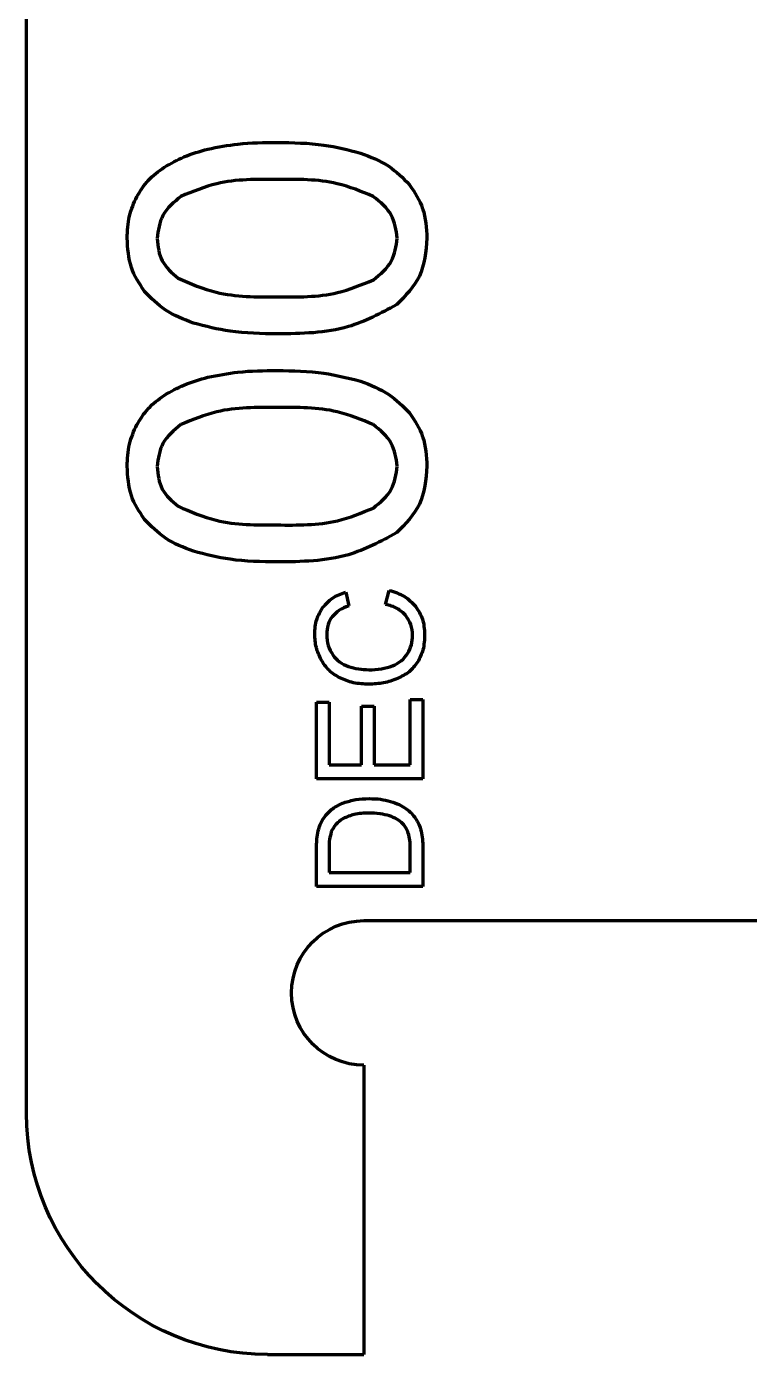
# Model space of a CAD drawing. Header units: millimetres. Extents: x 0 to 1189, y 0 to 841.
# Drawn here: x 372.85 to 387.85, y 118.9 to 146.45 of the extents above; entities that cross this region are included whole.
import ezdxf

# ---------------------------------------------------------------- set-up
doc = ezdxf.new("R2010")
doc.units = ezdxf.units.MM
doc.header["$LTSCALE"] = 0.75
doc.layers.add('Visible', color=7, linetype='Continuous', lineweight=70)

msp = doc.modelspace()

# ---------------------------------------------------------------- linework, layer by layer
at = {"layer": 'Visible', "extrusion": (-1e-16, -1, 0)}
for p, q in [((372.852, 123.899), (372.852, 673.232)), ((380.302, 134.46), (380.375, 134.752)), ((379.474, 134.715), (379.542, 134.427)), ((378.87, 130.839), (378.87, 132.433)), ((378.87, 132.433), (379.13, 132.433)), ((379.13, 132.433), (379.13, 131.131)), ((379.805, 131.131), (379.805, 132.35)), ((379.805, 132.35), (380.064, 132.35)), ((380.064, 132.35), (380.064, 131.131)), ((380.814, 132.484), (381.075, 132.484)), ((380.814, 131.131), (380.814, 132.484)), ((381.075, 132.484), (381.075, 130.839)), ((379.13, 131.131), (379.805, 131.131)), ((380.064, 131.131), (380.814, 131.131)), ((381.075, 130.839), (378.87, 130.839)), ((378.87, 128.608), (378.87, 129.368)), ((379.13, 129.363), (379.13, 128.9)), ((380.814, 128.9), (380.814, 129.371)), ((381.075, 129.404), (381.075, 128.608)), ((379.13, 128.9), (380.814, 128.9)), ((381.075, 128.608), (378.87, 128.608)), ((379.852, 127.899), (395.852, 127.899)), ((379.852, 124.899), (379.852, 118.899)), ((377.852, 118.899), (379.852, 118.899))]:
    msp.add_line(p, q, dxfattribs=at)
at = {"layer": 'Visible', "extrusion": (0, 0, -1)}
for centre, radius, end in [((-379.852, 126.399), 1.5, 90), ((-377.852, 123.899), 5, 0)]:
    msp.add_arc(centre, radius, 270, end, dxfattribs=at)
at = {"layer": 'Visible'}
for points, knots in [([(375.707, 143.529), (375.842, 143.606), (376.128, 143.77), (376.445, 143.86), (376.613, 143.907)], [0, 0, 0, 0, 0.04650726, 0.09847294, 0.09847294, 0.09847294, 0.09847294]), ([(376.613, 143.907), (376.821, 143.947), (377.296, 144.038), (377.78, 144.042), (378.052, 144.045)], [0, 0, 0, 0, 0.0635261, 0.1448801, 0.1448801, 0.1448801, 0.1448801]), ([(378.052, 144.045), (378.377, 144.04), (378.963, 144.032), (379.53, 143.888), (379.783, 143.824)], [0, 0, 0, 0, 0.0970192, 0.1749807, 0.1749807, 0.1749807, 0.1749807]), ([(379.783, 143.824), (379.986, 143.746), (380.372, 143.598), (380.663, 143.305), (380.801, 143.166)], [0, 0, 0, 0, 0.0645197, 0.1224714, 0.1224714, 0.1224714, 0.1224714]), ([(375.138, 142.919), (375.211, 143.037), (375.362, 143.277), (375.591, 143.445), (375.707, 143.529)], [0, 0, 0, 0, 0.04147819, 0.0841837, 0.0841837, 0.0841837, 0.0841837]), ([(378.052, 143.276), (377.628, 143.28), (376.936, 143.287), (376.3, 143.026), (376.054, 142.925)], [0, 0, 0, 0, 0.1254761, 0.2046679, 0.2046679, 0.2046679, 0.2046679]), ([(380.047, 142.925), (379.8, 143.026), (379.165, 143.287), (378.475, 143.28), (378.052, 143.276)], [0, 0, 0, 0, 0.0792897, 0.2042477, 0.2042477, 0.2042477, 0.2042477]), ([(380.801, 143.166), (380.906, 143.005), (381.125, 142.67), (381.148, 142.268), (381.16, 142.058)], [0, 0, 0, 0, 0.0564514, 0.1182383, 0.1182383, 0.1182383, 0.1182383]), ([(374.94, 142.058), (374.947, 142.214), (374.96, 142.513), (375.08, 142.787), (375.138, 142.919)], [0, 0, 0, 0, 0.0462801, 0.08892324, 0.08892324, 0.08892324, 0.08892324]), ([(376.054, 142.925), (375.91, 142.805), (375.633, 142.574), (375.583, 142.22), (375.559, 142.05)], [0, 0, 0, 0, 0.0541214, 0.1037281, 0.1037281, 0.1037281, 0.1037281]), ([(380.545, 142.058), (380.521, 142.226), (380.469, 142.579), (380.192, 142.806), (380.047, 142.925)], [0, 0, 0, 0, 0.0490296, 0.1032145, 0.1032145, 0.1032145, 0.1032145]), ([(375.298, 140.955), (375.193, 141.115), (374.975, 141.45), (374.952, 141.85), (374.94, 142.058)], [0, 0, 0, 0, 0.0562858, 0.1177569, 0.1177569, 0.1177569, 0.1177569]), ([(375.559, 142.05), (375.578, 141.887), (375.616, 141.556), (375.868, 141.338), (375.996, 141.227)], [0, 0, 0, 0, 0.04759463, 0.09619863, 0.09619863, 0.09619863, 0.09619863]), ([(380.049, 141.192), (380.193, 141.311), (380.469, 141.539), (380.521, 141.891), (380.545, 142.058)], [0, 0, 0, 0, 0.0540774, 0.1030939, 0.1030939, 0.1030939, 0.1030939]), ([(381.16, 142.058), (381.137, 141.783), (381.091, 141.245), (380.713, 140.862), (380.529, 140.675)], [0, 0, 0, 0, 0.0802024, 0.1564325, 0.1564325, 0.1564325, 0.1564325]), ([(375.996, 141.227), (376.256, 141.116), (376.909, 140.837), (377.624, 140.839), (378.052, 140.841)], [0, 0, 0, 0, 0.0843887, 0.2111724, 0.2111724, 0.2111724, 0.2111724]), ([(378.052, 140.841), (378.476, 140.837), (379.167, 140.83), (379.802, 141.091), (380.049, 141.192)], [0, 0, 0, 0, 0.1252171, 0.2044578, 0.2044578, 0.2044578, 0.2044578]), ([(376.313, 140.295), (376.11, 140.373), (375.725, 140.523), (375.435, 140.816), (375.298, 140.955)], [0, 0, 0, 0, 0.0645393, 0.1224088, 0.1224088, 0.1224088, 0.1224088]), ([(380.529, 140.675), (380.202, 140.5), (379.433, 140.089), (378.557, 140.078), (378.052, 140.072)], [0, 0, 0, 0, 0.1096685, 0.2581438, 0.2581438, 0.2581438, 0.2581438]), ([(378.052, 140.072), (377.725, 140.077), (377.137, 140.085), (376.567, 140.23), (376.313, 140.295)], [0, 0, 0, 0, 0.0976444, 0.175842, 0.175842, 0.175842, 0.175842]), ([(375.707, 138.797), (375.842, 138.874), (376.128, 139.037), (376.445, 139.127), (376.613, 139.175)], [0, 0, 0, 0, 0.04650728, 0.09847296, 0.09847296, 0.09847296, 0.09847296]), ([(376.613, 139.175), (376.821, 139.215), (377.296, 139.306), (377.78, 139.31), (378.052, 139.312)], [0, 0, 0, 0, 0.0635261, 0.1448801, 0.1448801, 0.1448801, 0.1448801]), ([(378.052, 139.312), (378.377, 139.308), (378.963, 139.3), (379.53, 139.156), (379.783, 139.092)], [0, 0, 0, 0, 0.0970192, 0.1749807, 0.1749807, 0.1749807, 0.1749807]), ([(379.783, 139.092), (379.986, 139.014), (380.372, 138.865), (380.663, 138.572), (380.801, 138.433)], [0, 0, 0, 0, 0.0645197, 0.1224714, 0.1224714, 0.1224714, 0.1224714]), ([(375.138, 138.186), (375.211, 138.304), (375.362, 138.545), (375.591, 138.712), (375.707, 138.797)], [0, 0, 0, 0, 0.04147817, 0.08418369, 0.08418369, 0.08418369, 0.08418369]), ([(378.052, 138.543), (377.628, 138.548), (376.936, 138.555), (376.3, 138.293), (376.054, 138.192)], [0, 0, 0, 0, 0.1254761, 0.2046679, 0.2046679, 0.2046679, 0.2046679]), ([(380.047, 138.192), (379.8, 138.293), (379.165, 138.554), (378.475, 138.547), (378.052, 138.543)], [0, 0, 0, 0, 0.0792898, 0.2042478, 0.2042478, 0.2042478, 0.2042478]), ([(380.801, 138.433), (380.906, 138.273), (381.125, 137.937), (381.148, 137.536), (381.16, 137.326)], [0, 0, 0, 0, 0.0564514, 0.1182383, 0.1182383, 0.1182383, 0.1182383]), ([(374.94, 137.326), (374.947, 137.482), (374.96, 137.781), (375.08, 138.055), (375.138, 138.186)], [0, 0, 0, 0, 0.04628015, 0.08892326, 0.08892326, 0.08892326, 0.08892326]), ([(376.054, 138.192), (375.91, 138.072), (375.633, 137.842), (375.583, 137.487), (375.559, 137.318)], [0, 0, 0, 0, 0.0541214, 0.1037281, 0.1037281, 0.1037281, 0.1037281]), ([(380.545, 137.326), (380.521, 137.493), (380.469, 137.846), (380.192, 138.073), (380.047, 138.192)], [0, 0, 0, 0, 0.0490296, 0.1032145, 0.1032145, 0.1032145, 0.1032145]), ([(375.298, 136.223), (375.193, 136.383), (374.975, 136.718), (374.952, 137.117), (374.94, 137.326)], [0, 0, 0, 0, 0.0562858, 0.1177568, 0.1177568, 0.1177568, 0.1177568]), ([(375.559, 137.318), (375.578, 137.154), (375.616, 136.823), (375.868, 136.605), (375.996, 136.495)], [0, 0, 0, 0, 0.04759457, 0.09619859, 0.09619859, 0.09619859, 0.09619859]), ([(380.049, 136.46), (380.193, 136.579), (380.469, 136.806), (380.521, 137.158), (380.545, 137.326)], [0, 0, 0, 0, 0.0540774, 0.1030939, 0.1030939, 0.1030939, 0.1030939]), ([(381.16, 137.326), (381.137, 137.05), (381.091, 136.513), (380.713, 136.129), (380.529, 135.942)], [0, 0, 0, 0, 0.0802025, 0.1564325, 0.1564325, 0.1564325, 0.1564325]), ([(375.996, 136.495), (376.256, 136.383), (376.909, 136.104), (377.624, 136.107), (378.052, 136.109)], [0, 0, 0, 0, 0.0843887, 0.2111724, 0.2111724, 0.2111724, 0.2111724]), ([(378.052, 136.109), (378.476, 136.104), (379.167, 136.097), (379.802, 136.358), (380.049, 136.46)], [0, 0, 0, 0, 0.1252171, 0.2044578, 0.2044578, 0.2044578, 0.2044578]), ([(376.313, 135.562), (376.11, 135.641), (375.725, 135.79), (375.435, 136.084), (375.298, 136.223)], [0, 0, 0, 0, 0.0645393, 0.1224089, 0.1224089, 0.1224089, 0.1224089]), ([(380.529, 135.942), (380.202, 135.768), (379.433, 135.356), (378.557, 135.346), (378.052, 135.34)], [0, 0, 0, 0, 0.1096685, 0.2581438, 0.2581438, 0.2581438, 0.2581438]), ([(378.052, 135.34), (377.725, 135.344), (377.137, 135.352), (376.567, 135.498), (376.313, 135.562)], [0, 0, 0, 0, 0.0976444, 0.175842, 0.175842, 0.175842, 0.175842]), ([(380.375, 134.752), (380.486, 134.718), (380.696, 134.653), (380.851, 134.496), (380.923, 134.422)], [0, 0, 0, 0, 0.03418144, 0.06488184, 0.06488184, 0.06488184, 0.06488184]), ([(379.001, 134.4), (379.064, 134.47), (379.195, 134.615), (379.379, 134.681), (379.474, 134.715)], [0, 0, 0, 0, 0.02787481, 0.05764227, 0.05764227, 0.05764227, 0.05764227]), ([(380.721, 134.23), (380.666, 134.283), (380.546, 134.396), (380.387, 134.438), (380.302, 134.46)], [0, 0, 0, 0, 0.02261414, 0.04854148, 0.04854148, 0.04854148, 0.04854148]), ([(378.832, 133.844), (378.838, 133.948), (378.849, 134.147), (378.952, 134.318), (379.001, 134.4)], [0, 0, 0, 0, 0.03074577, 0.05892814, 0.05892814, 0.05892814, 0.05892814]), ([(379.192, 134.205), (379.16, 134.151), (379.092, 134.038), (379.085, 133.907), (379.082, 133.838)], [0, 0, 0, 0, 0.0184127, 0.03882687, 0.03882687, 0.03882687, 0.03882687]), ([(379.542, 134.427), (379.469, 134.401), (379.335, 134.353), (379.237, 134.251), (379.192, 134.205)], [0, 0, 0, 0, 0.02281887, 0.04201345, 0.04201345, 0.04201345, 0.04201345]), ([(380.863, 133.815), (380.857, 133.893), (380.847, 134.044), (380.762, 134.169), (380.721, 134.23)], [0, 0, 0, 0, 0.0229095, 0.04455898, 0.04455898, 0.04455898, 0.04455898]), ([(380.923, 134.422), (380.979, 134.336), (381.092, 134.159), (381.105, 133.948), (381.112, 133.839)], [0, 0, 0, 0, 0.03003463, 0.06217372, 0.06217372, 0.06217372, 0.06217372]), ([(378.965, 133.309), (378.926, 133.393), (378.848, 133.562), (378.837, 133.749), (378.832, 133.844)], [0, 0, 0, 0, 0.02739519, 0.05554813, 0.05554813, 0.05554813, 0.05554813]), ([(379.082, 133.838), (379.086, 133.758), (379.093, 133.607), (379.168, 133.475), (379.204, 133.413)], [0, 0, 0, 0, 0.02352875, 0.04475322, 0.04475322, 0.04475322, 0.04475322]), ([(380.759, 133.441), (380.789, 133.499), (380.85, 133.617), (380.858, 133.749), (380.863, 133.815)], [0, 0, 0, 0, 0.01962024, 0.03923176, 0.03923176, 0.03923176, 0.03923176]), ([(381.112, 133.839), (381.108, 133.729), (381.101, 133.525), (381.009, 133.343), (380.967, 133.259)], [0, 0, 0, 0, 0.03252027, 0.06039546, 0.06039546, 0.06039546, 0.06039546]), ([(379.204, 133.413), (379.248, 133.36), (379.338, 133.254), (379.466, 133.2), (379.531, 133.173)], [0, 0, 0, 0, 0.02036665, 0.04109248, 0.04109248, 0.04109248, 0.04109248]), ([(380.445, 133.186), (380.51, 133.216), (380.636, 133.275), (380.719, 133.386), (380.759, 133.441)], [0, 0, 0, 0, 0.02111025, 0.04099431, 0.04099431, 0.04099431, 0.04099431]), ([(379.355, 132.935), (379.275, 132.983), (379.116, 133.078), (379.015, 133.232), (378.965, 133.309)], [0, 0, 0, 0, 0.02762451, 0.05466724, 0.05466724, 0.05466724, 0.05466724]), ([(379.531, 133.173), (379.6, 133.153), (379.738, 133.112), (379.882, 133.107), (379.954, 133.104)], [0, 0, 0, 0, 0.02148516, 0.04304305, 0.04304305, 0.04304305, 0.04304305]), ([(379.954, 133.104), (380.043, 133.106), (380.21, 133.111), (380.37, 133.162), (380.445, 133.186)], [0, 0, 0, 0, 0.02641838, 0.05000058, 0.05000058, 0.05000058, 0.05000058]), ([(380.967, 133.259), (380.912, 133.189), (380.798, 133.043), (380.632, 132.962), (380.547, 132.92)], [0, 0, 0, 0, 0.0265016, 0.05468482, 0.05468482, 0.05468482, 0.05468482]), ([(379.956, 132.803), (379.847, 132.807), (379.638, 132.816), (379.446, 132.896), (379.355, 132.935)], [0, 0, 0, 0, 0.03240942, 0.06194986, 0.06194986, 0.06194986, 0.06194986]), ([(380.547, 132.92), (380.453, 132.886), (380.262, 132.817), (380.059, 132.808), (379.956, 132.803)], [0, 0, 0, 0, 0.02984731, 0.06055467, 0.06055467, 0.06055467, 0.06055467]), ([(379.059, 130.084), (379.112, 130.138), (379.221, 130.25), (379.363, 130.313), (379.436, 130.345)], [0, 0, 0, 0, 0.02267851, 0.0462142, 0.0462142, 0.0462142, 0.0462142]), ([(379.436, 130.345), (379.517, 130.37), (379.688, 130.423), (379.867, 130.428), (379.96, 130.431)], [0, 0, 0, 0, 0.02541322, 0.05333982, 0.05333982, 0.05333982, 0.05333982]), ([(379.96, 130.431), (380.04, 130.429), (380.19, 130.426), (380.336, 130.39), (380.405, 130.372)], [0, 0, 0, 0, 0.02373335, 0.04502321, 0.04502321, 0.04502321, 0.04502321]), ([(380.405, 130.372), (380.466, 130.353), (380.579, 130.315), (380.679, 130.252), (380.726, 130.222)], [0, 0, 0, 0, 0.01894965, 0.03557846, 0.03557846, 0.03557846, 0.03557846]), ([(378.901, 129.76), (378.918, 129.821), (378.951, 129.938), (379.024, 130.036), (379.059, 130.084)], [0, 0, 0, 0, 0.01859806, 0.03625396, 0.03625396, 0.03625396, 0.03625396]), ([(379.956, 130.13), (379.852, 130.128), (379.667, 130.125), (379.498, 130.05), (379.424, 130.017)], [0, 0, 0, 0, 0.03071905, 0.05485058, 0.05485058, 0.05485058, 0.05485058]), ([(380.381, 130.072), (380.316, 130.089), (380.177, 130.126), (380.033, 130.129), (379.956, 130.13)], [0, 0, 0, 0, 0.01986334, 0.04301384, 0.04301384, 0.04301384, 0.04301384]), ([(380.66, 129.911), (380.62, 129.944), (380.537, 130.014), (380.435, 130.052), (380.381, 130.072)], [0, 0, 0, 0, 0.0152696, 0.03246651, 0.03246651, 0.03246651, 0.03246651]), ([(380.726, 130.222), (380.766, 130.192), (380.841, 130.134), (380.899, 130.058), (380.926, 130.021)], [0, 0, 0, 0, 0.01487383, 0.02845478, 0.02845478, 0.02845478, 0.02845478]), ([(378.87, 129.368), (378.87, 129.444), (378.871, 129.575), (378.892, 129.705), (378.901, 129.76)], [0, 0, 0, 0, 0.02268653, 0.03943647, 0.03943647, 0.03943647, 0.03943647]), ([(379.424, 130.017), (379.368, 129.979), (379.262, 129.907), (379.203, 129.794), (379.175, 129.741)], [0, 0, 0, 0, 0.01996862, 0.0376786, 0.0376786, 0.0376786, 0.0376786]), ([(380.774, 129.713), (380.76, 129.751), (380.733, 129.824), (380.683, 129.883), (380.66, 129.911)], [0, 0, 0, 0, 0.01217289, 0.02300184, 0.02300184, 0.02300184, 0.02300184]), ([(380.926, 130.021), (380.95, 129.982), (380.998, 129.899), (381.024, 129.807), (381.037, 129.758)], [0, 0, 0, 0, 0.01363332, 0.02865696, 0.02865696, 0.02865696, 0.02865696]), ([(379.175, 129.741), (379.162, 129.69), (379.13, 129.566), (379.13, 129.439), (379.13, 129.363)], [0, 0, 0, 0, 0.01567289, 0.0381484, 0.0381484, 0.0381484, 0.0381484]), ([(380.814, 129.371), (380.814, 129.436), (380.813, 129.552), (380.786, 129.664), (380.774, 129.713)], [0, 0, 0, 0, 0.01948446, 0.03455344, 0.03455344, 0.03455344, 0.03455344]), ([(381.037, 129.758), (381.048, 129.703), (381.071, 129.586), (381.073, 129.467), (381.075, 129.404)], [0, 0, 0, 0, 0.01680115, 0.03568095, 0.03568095, 0.03568095, 0.03568095])]:
    msp.add_open_spline(points, degree=3, knots=knots, dxfattribs=at)

doc.saveas('drawing.dxf')
